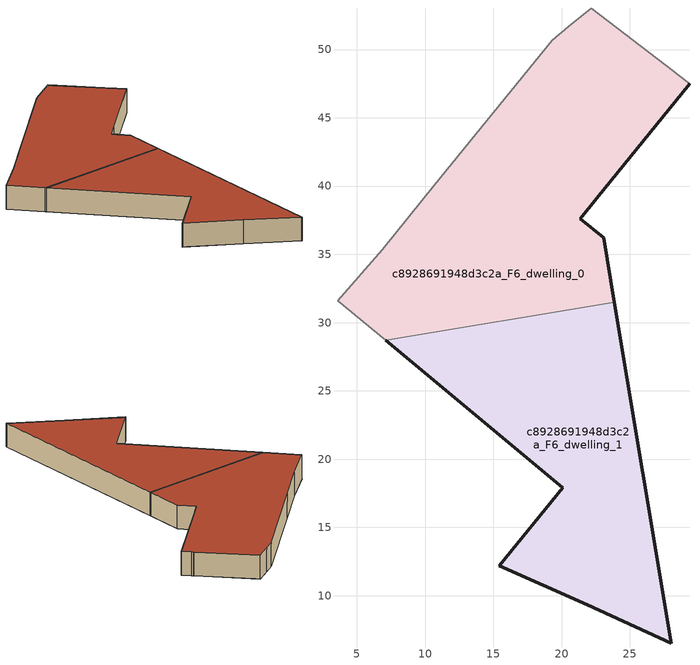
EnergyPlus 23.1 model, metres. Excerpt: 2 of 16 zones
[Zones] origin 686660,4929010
c8928691948d3c2a_F6_dwelling_0
 floor to c8928691948d3c2a_F5_dwelling_0 (EU_floor_Construction): 23.86,31.5 23.07,36.21 21.37,37.61 22.58,39.11 22.59,39.11 29.38,47.49 28.46,48.2 28.24,48.38 28.23,48.38 28.23,48.37 22.18,53.04 20.49,51.67 19.29,50.69 10.67,40.07 6.87,35.33 3.6,31.62 7.1,28.71 z18
 wall outside (EU_wall_Construction): 29.38,47.49 22.59,39.11 22.58,39.11 21.37,37.61 23.07,36.21 23.86,31.5 z18:21
 wall adiabatic (EU_wall_Construction): 7.1,28.71 3.6,31.62 6.87,35.33 10.67,40.07 19.29,50.69 20.49,51.67 22.18,53.04 28.23,48.37 28.23,48.38 28.24,48.38 28.46,48.2 29.38,47.49 z18:21
 wall to c8928691948d3c2a_F6_dwelling_1 (EU_wall_Construction): 23.86,31.5 7.1,28.71 z18:21
 roof outside (EU_roof_Construction): 28.24,48.38 28.46,48.2 29.38,47.49 22.59,39.11 22.58,39.11 21.37,37.61 23.07,36.21 23.86,31.5 7.1,28.71 3.6,31.62 6.87,35.33 10.67,40.07 19.29,50.69 20.49,51.67 22.18,53.04 28.23,48.37 28.23,48.38 z21
c8928691948d3c2a_F6_dwelling_1
 floor to c8928691948d3c2a_F5_dwelling_1 (EU_floor_Construction): 28.02,6.54 23.86,31.5 7.1,28.71 20.07,17.92 15.44,12.2 21.86,9.33 z18
 wall outside (EU_wall_Construction): 23.86,31.5 28.03,6.54 21.86,9.33 15.44,12.2 20.07,17.92 7.1,28.71 z18:21
 roof outside (EU_roof_Construction): 23.86,31.5 28.03,6.54 21.86,9.33 15.44,12.2 20.07,17.92 7.1,28.71 z21
[Building]
EU S2 Campaign: North Axis=0; Terrain=City; Solar Distribution=FullExterior
[Site:Location]
Bologna: Latitude=44.5; Longitude=11.25; Time Zone=1; Elevation=37
[SizingPeriod:WeatherFileDays]
AnnualSizingPeriod: Begin Month=1; Begin Day of Month=1; End Month=12; End Day of Month=31; Day of Week for Start Day=Monday; Use Weather File Daylight Saving Period=No; Use Weather File Rain and Snow Indicators=No
[MATERIAL]
EU_InternalMass_Material: Roughness=MediumRough; Thickness=0.1; Conductivity=1; Density=1800; Specific Heat=900; Thermal Absorptance=0.9; Solar Absorptance=0.7; Visible Absorptance=0.7
[MATERIAL:NOMASS] Roughness=MediumRough; Thermal Absorptance=0.9; Solar Absorptance=0.7; Visible Absorptance=0.7
Name | Thermal Resistance
EU_wall_NoMass | 0.905828
EU_roof_NoMass | 0.37593
EU_floor_NoMass | 0.67114
[CONSTRUCTION]
EU_wall_Construction: EU_wall_NoMass
EU_roof_Construction: EU_roof_NoMass
EU_floor_Construction: EU_floor_NoMass
EU_InternalMass_Construction: EU_InternalMass_Material
[ZONE] Type=1; Multiplier=1; Ceiling Height=autocalculate; Floor Area=autocalculate; Part of Total Floor Area=Yes
Name | Volume
c8928691948d3c2a_F6_dwelling_0 | 882.264
c8928691948d3c2a_F6_dwelling_1 | 699.049
[INTERNALMASS] Construction=EU_InternalMass_Construction
Name | Zone or ZoneList | Surface Area
c8928691948d3c2a_F6_dwelling_0_EU_InternalMass | c8928691948d3c2a_F6_dwelling_0 | 527.108
c8928691948d3c2a_F6_dwelling_1_EU_InternalMass | c8928691948d3c2a_F6_dwelling_1 | 404.966
[OTHEREQUIPMENT] Fuel Type=Electricity; Design Level Calculation Method=Watts/Area; Power per Zone Floor Area=1; Fraction Latent=0; Fraction Radiant=0; Fraction Lost=0; Carbon Dioxide Generation Rate=0; EndUse Subcategory=EU_Step8_InternalGains
Name | Zone or ZoneList or Space or SpaceList | Schedule
EU_Step8_InternalGain_c8928691948d3c2a_F6_dwelling_0_f000 | c8928691948d3c2a_F6_dwelling_0 | EU_Step8_GainSchedule_c8928691948d3c2a_F6_dwelling_0_f000
EU_Step8_InternalGain_c8928691948d3c2a_F6_dwelling_1_f000 | c8928691948d3c2a_F6_dwelling_1 | EU_Step8_GainSchedule_c8928691948d3c2a_F6_dwelling_1_f000
[ZONEVENTILATION:DESIGNFLOWRATE] Schedule=EU_AlwaysOn; Design Flow Rate Calculation Method=AirChanges/Hour; Air Changes per Hour=0.73129; Ventilation Type=Natural; Fan Pressure Rise=0; Fan Total Efficiency=1; Constant Term Coefficient=1; Temperature Term Coefficient=0; Velocity Term Coefficient=0; Velocity Squared Term Coefficient=0; Minimum Indoor Temperature=-100; Maximum Indoor Temperature=100; Delta Temperature=-100; Minimum Outdoor Temperature=-100; Maximum Outdoor Temperature=100; Maximum Wind Speed=40
Name | Zone or ZoneList or Space or SpaceList
EU_ConstantAir_c8928691948d3c2a_F6_dwelling_0 | c8928691948d3c2a_F6_dwelling_0
EU_ConstantAir_c8928691948d3c2a_F6_dwelling_1 | c8928691948d3c2a_F6_dwelling_1
[HVACTEMPLATE:THERMOSTAT]
EU_HeatOnly_c8928691948d3c2a_F6_dwelling_1: Constant Heating Setpoint=20; Constant Cooling Setpoint=50
[HVACTEMPLATE:ZONE:IDEALLOADSAIRSYSTEM] System Availability Schedule=EU_AlwaysOn; Maximum Heating Supply Air Temperature=50; Minimum Cooling Supply Air Temperature=13; Maximum Heating Supply Air Humidity Ratio=0.0156; Minimum Cooling Supply Air Humidity Ratio=0.0077; Heating Limit=NoLimit; Cooling Limit=NoLimit; Heating Availability Schedule=EU_AlwaysOn; Cooling Availability Schedule=EU_CoolingOff; Dehumidification Control Type=ConstantSensibleHeatRatio; Cooling Sensible Heat Ratio=0.7; Dehumidification Setpoint=60; Humidification Control Type=None; Humidification Setpoint=30; Outdoor Air Method=None; Outdoor Air Flow Rate per Person=0.00944; Outdoor Air Flow Rate per Zone Floor Area=0; Outdoor Air Flow Rate per Zone=0; Demand Controlled Ventilation Type=None; Outdoor Air Economizer Type=NoEconomizer; Heat Recovery Type=None; Sensible Heat Recovery Effectiveness=0.7; Latent Heat Recovery Effectiveness=0.65
Name | Template Thermostat
c8928691948d3c2a_F6_dwelling_0 | EU_HeatOnly_c8928691948d3c2a_F6_dwelling_0
c8928691948d3c2a_F6_dwelling_1 | EU_HeatOnly_c8928691948d3c2a_F6_dwelling_1
[SIZING:ZONE] Zone Cooling Design Supply Air Temperature Input Method=SupplyAirTemperature; Zone Cooling Design Supply Air Temperature=13; Zone Heating Design Supply Air Temperature Input Method=SupplyAirTemperature; Zone Heating Design Supply Air Temperature=50; Zone Cooling Design Supply Air Humidity Ratio=0.008; Zone Heating Design Supply Air Humidity Ratio=0.008; Cooling Design Air Flow Method=DesignDay; Cooling Design Air Flow Rate=0; Cooling Minimum Air Flow per Zone Floor Area=0.000762; Cooling Minimum Air Flow=0; Cooling Minimum Air Flow Fraction=0.2; Heating Design Air Flow Method=DesignDay; Heating Design Air Flow Rate=0; Heating Maximum Air Flow per Zone Floor Area=0.002032; Heating Maximum Air Flow=0.141576; Heating Maximum Air Flow Fraction=0.3; Account for Dedicated Outdoor Air System=No; Dedicated Outdoor Air System Control Strategy=NeutralSupplyAir; Dedicated Outdoor Air Low Setpoint Temperature for Design=autosize; Dedicated Outdoor Air High Setpoint Temperature for Design=autosize; Zone Load Sizing Method=Sensible Load Only No Latent Load; Zone Latent Cooling Design Supply Air Humidity Ratio Input Method=HumidityRatioDifference; Zone Cooling Design Supply Air Humidity Ratio Difference=0.005; Zone Latent Heating Design Supply Air Humidity Ratio Input Method=HumidityRatioDifference; Zone Humidification Design Supply Air Humidity Ratio Difference=0.005
c8928691948d3c2a_F6_dwelling_0; c8928691948d3c2a_F6_dwelling_1
[SCHEDULE:CONSTANT]
Name | Hourly Value
EU_AlwaysOn | 1
EU_CoolingOff | 0
[SCHEDULE:FILE] Column Number=1; Rows to Skip at Top=0; Number of Hours of Data=8760; Column Separator=Comma; Interpolate to Timestep=No; Minutes per Item=60; Adjust Schedule for Daylight Savings=Yes
Name | File
EU_Step8_GainSchedule_c8928691948d3c2a_F6_dwelling_0_f000 | ../../schedules/c8928691948d3c2a/c8928691948d3c2a_F6_dwelling_0_f000_gain.csv
EU_Step8_GainSchedule_c8928691948d3c2a_F6_dwelling_1_f000 | ../../schedules/c8928691948d3c2a/c8928691948d3c2a_F6_dwelling_1_f000_gain.csv
